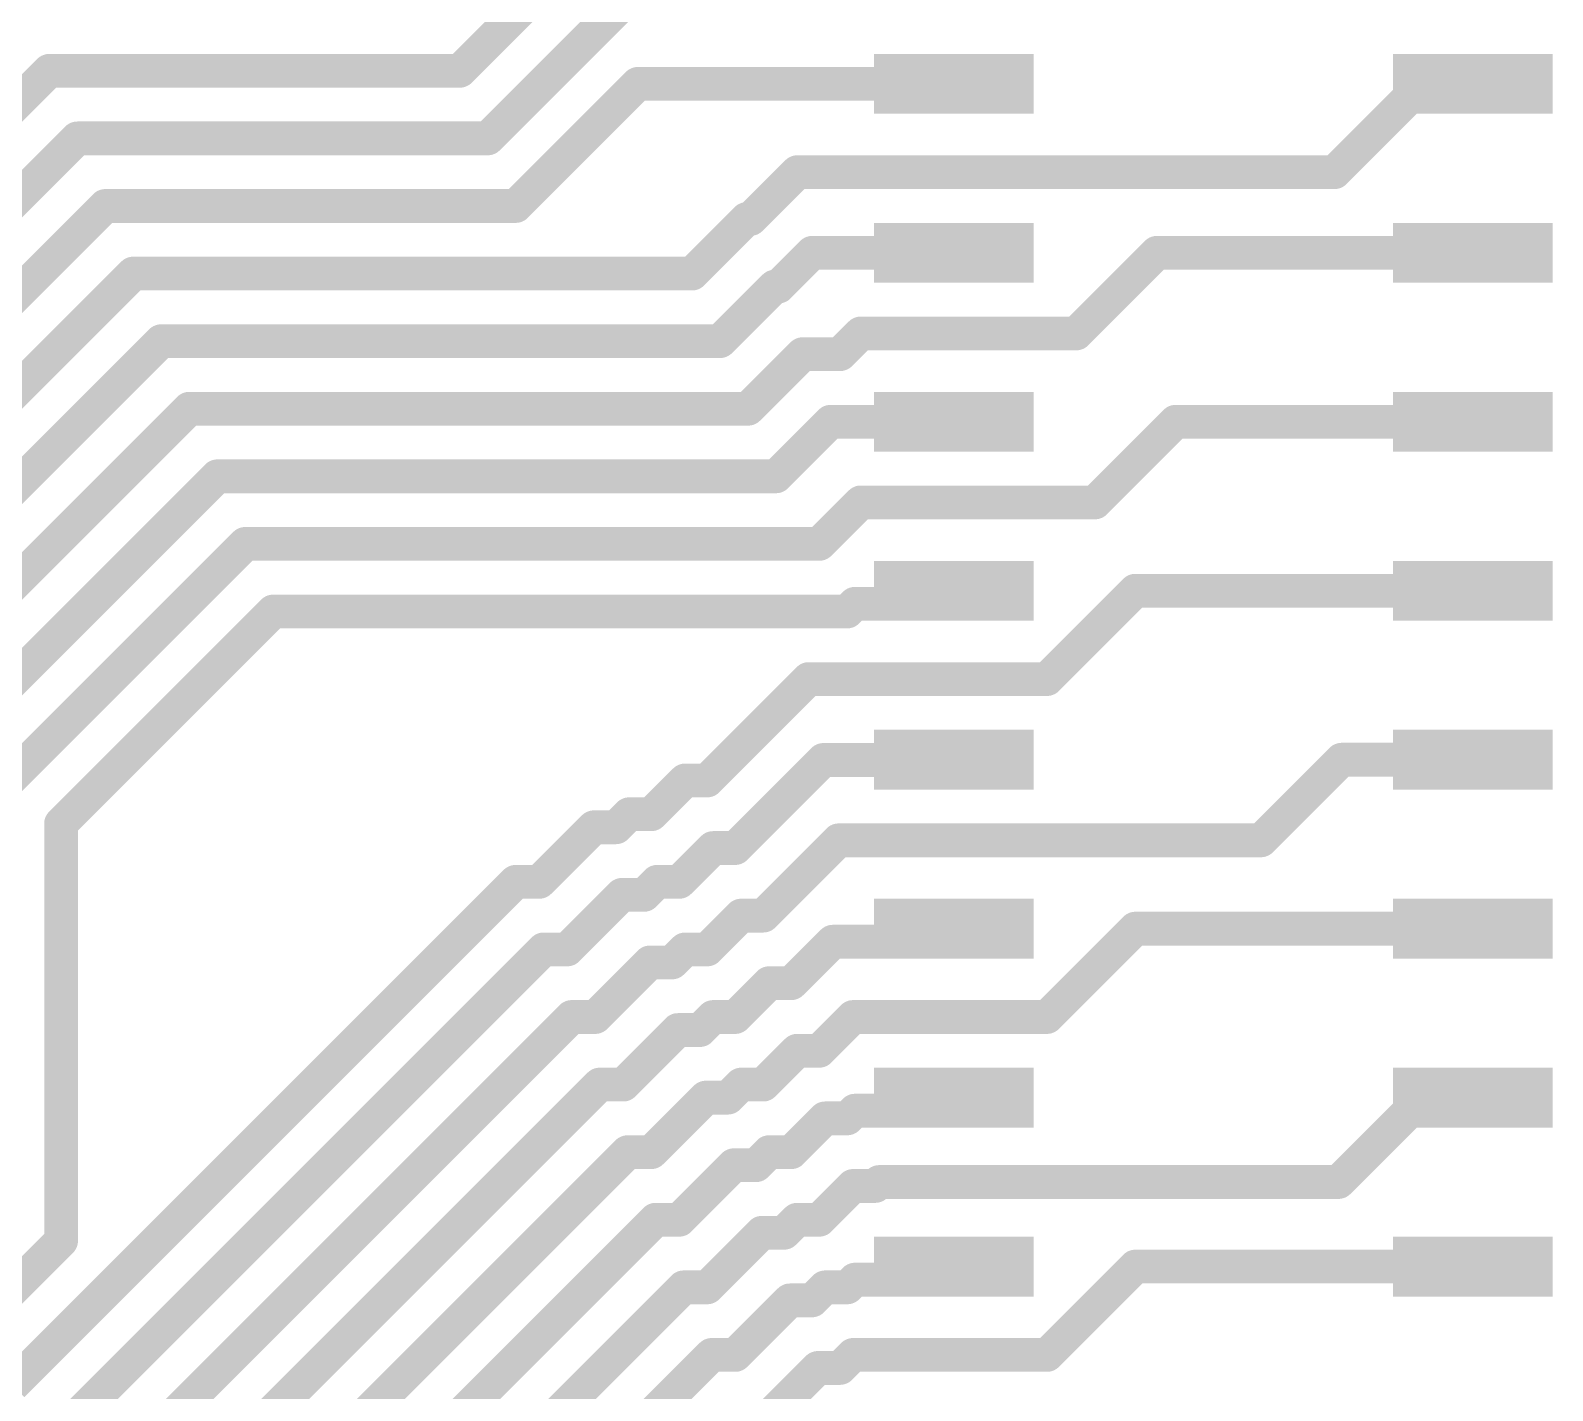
# Model space of a CAD drawing. Header units: inches. Extents: x 2.54 to 5.78, y 1.06 to 9.17.
# Drawn here: x 3.0134 to 3.4639, y 6.2278 to 6.6303 of the extents above; entities that cross this region are included whole.
import ezdxf

# ---------------------------------------------------------------- set-up
doc = ezdxf.new("R2010")
doc.units = ezdxf.units.IN
doc.header["$MEASUREMENT"] = 0
doc.layers.add('Top Layer', color=1, linetype='Continuous')

# ---------------------------------------------------------------- blocks, each defined once
blk = doc.blocks.new('H_____2_20________3')
at = {"layer": 'Top Layer'}
for points in [[(-0.09528, -0.02728), (-0.09528, -0.00957), (-0.04803, -0.00957), (-0.04803, -0.02728)], [(0.05827, -0.02728), (0.05827, -0.00957), (0.10551, -0.00957), (0.10551, -0.02728)], [(-0.09528, -0.07728), (-0.09528, -0.05957), (-0.04803, -0.05957), (-0.04803, -0.07728)], [(0.05827, -0.07728), (0.05827, -0.05957), (0.10551, -0.05957), (0.10551, -0.07728)], [(-0.09528, -0.12728), (-0.09528, -0.10957), (-0.04803, -0.10957), (-0.04803, -0.12728)], [(0.05827, -0.12728), (0.05827, -0.10957), (0.10551, -0.10957), (0.10551, -0.12728)], [(-0.09528, -0.17728), (-0.09528, -0.15957), (-0.04803, -0.15957), (-0.04803, -0.17728)], [(0.05827, -0.17728), (0.05827, -0.15957), (0.10551, -0.15957), (0.10551, -0.17728)], [(-0.09528, -0.22728), (-0.09528, -0.20957), (-0.04803, -0.20957), (-0.04803, -0.22728)], [(0.05827, -0.22728), (0.05827, -0.20957), (0.10551, -0.20957), (0.10551, -0.22728)], [(-0.09528, -0.27728), (-0.09528, -0.25957), (-0.04803, -0.25957), (-0.04803, -0.27728)], [(0.05827, -0.27728), (0.05827, -0.25957), (0.10551, -0.25957), (0.10551, -0.27728)], [(-0.09528, -0.32728), (-0.09528, -0.30957), (-0.04803, -0.30957), (-0.04803, -0.32728)], [(0.05827, -0.32728), (0.05827, -0.30957), (0.10551, -0.30957), (0.10551, -0.32728)], [(-0.09528, -0.37728), (-0.09528, -0.35957), (-0.04803, -0.35957), (-0.04803, -0.37728)], [(0.05827, -0.37728), (0.05827, -0.35957), (0.10551, -0.35957), (0.10551, -0.37728)]]:
    blk.add_hatch(color=1, dxfattribs=at).paths.add_polyline_path(points)

msp = doc.modelspace()

# ---------------------------------------------------------------- linework, layer by layer
at = {"layer": 'Top Layer'}
for points in [[(3.14048, 6.61831, 0.01, 0.01, 0), (3.1859, 6.66373, 0.01, 0.01, 0)], [(3.14876, 6.59831, 0.01, 0.01, 0), (3.19022, 6.63976, 0.01, 0.01, 0)], [(2.86249, 6.46179, 0.01, 0.01, 0), (3.019, 6.61831, 0.01, 0.01, 0)], [(3.019, 6.61831, 0.01, 0.01, 0), (3.14048, 6.61831, 0.01, 0.01, 0)], [(3.15705, 6.57831, 0.01, 0.01, 0), (3.19319, 6.61445, 0.01, 0.01, 0)], [(3.19319, 6.61445, 0.01, 0.01, 0), (3.28669, 6.61445, 0.01, 0.01, 0)], [(3.39933, 6.58831, 0.01, 0.01, 0), (3.42547, 6.61445, 0.01, 0.01, 0)], [(3.42547, 6.61445, 0.01, 0.01, 0), (3.44024, 6.61445, 0.01, 0.01, 0)], [(2.88249, 6.45351, 0.01, 0.01, 0), (3.02729, 6.59831, 0.01, 0.01, 0)], [(3.02729, 6.59831, 0.01, 0.01, 0), (3.14876, 6.59831, 0.01, 0.01, 0)], [(3.2265, 6.57445, 0.01, 0.01, 0), (3.24036, 6.58831, 0.01, 0.01, 0)], [(3.24036, 6.58831, 0.01, 0.01, 0), (3.39933, 6.58831, 0.01, 0.01, 0)], [(2.90249, 6.44523, 0.01, 0.01, 0), (3.03557, 6.57831, 0.01, 0.01, 0)], [(3.03557, 6.57831, 0.01, 0.01, 0), (3.15705, 6.57831, 0.01, 0.01, 0)], [(3.20922, 6.55831, 0.01, 0.01, 0), (3.22536, 6.57445, 0.01, 0.01, 0)], [(3.22536, 6.57445, 0.01, 0.01, 0), (3.2265, 6.57445, 0.01, 0.01, 0)], [(3.23478, 6.55445, 0.01, 0.01, 0), (3.24478, 6.56445, 0.01, 0.01, 0)], [(3.24478, 6.56445, 0.01, 0.01, 0), (3.28669, 6.56445, 0.01, 0.01, 0)], [(3.32291, 6.54059, 0.01, 0.01, 0), (3.34677, 6.56445, 0.01, 0.01, 0)], [(3.34677, 6.56445, 0.01, 0.01, 0), (3.44024, 6.56445, 0.01, 0.01, 0)], [(2.92249, 6.43694, 0.01, 0.01, 0), (3.04385, 6.55831, 0.01, 0.01, 0)], [(3.04385, 6.55831, 0.01, 0.01, 0), (3.20922, 6.55831, 0.01, 0.01, 0)], [(3.2175, 6.53831, 0.01, 0.01, 0), (3.23364, 6.55445, 0.01, 0.01, 0)], [(3.23364, 6.55445, 0.01, 0.01, 0), (3.23478, 6.55445, 0.01, 0.01, 0)], [(3.253, 6.53445, 0.01, 0.01, 0), (3.25914, 6.54059, 0.01, 0.01, 0)], [(3.25914, 6.54059, 0.01, 0.01, 0), (3.32291, 6.54059, 0.01, 0.01, 0)], [(2.94249, 6.42866, 0.01, 0.01, 0), (3.05214, 6.53831, 0.01, 0.01, 0)], [(3.05214, 6.53831, 0.01, 0.01, 0), (3.2175, 6.53831, 0.01, 0.01, 0)], [(3.22579, 6.51831, 0.01, 0.01, 0), (3.24193, 6.53445, 0.01, 0.01, 0)], [(3.24193, 6.53445, 0.01, 0.01, 0), (3.253, 6.53445, 0.01, 0.01, 0)], [(2.96249, 6.42037, 0.01, 0.01, 0), (3.06042, 6.51831, 0.01, 0.01, 0)], [(3.06042, 6.51831, 0.01, 0.01, 0), (3.22579, 6.51831, 0.01, 0.01, 0)], [(3.23407, 6.49831, 0.01, 0.01, 0), (3.25021, 6.51445, 0.01, 0.01, 0)], [(3.25021, 6.51445, 0.01, 0.01, 0), (3.28669, 6.51445, 0.01, 0.01, 0)], [(3.32845, 6.49059, 0.01, 0.01, 0), (3.35231, 6.51445, 0.01, 0.01, 0)], [(3.35231, 6.51445, 0.01, 0.01, 0), (3.44024, 6.51445, 0.01, 0.01, 0)], [(2.98249, 6.41209, 0.01, 0.01, 0), (3.06871, 6.49831, 0.01, 0.01, 0)], [(3.06871, 6.49831, 0.01, 0.01, 0), (3.21759, 6.49831, 0.01, 0.01, 0)], [(3.21759, 6.49831, 0.01, 0.01, 0), (3.23407, 6.49831, 0.01, 0.01, 0)], [(3.24686, 6.47831, 0.01, 0.01, 0), (3.25914, 6.49059, 0.01, 0.01, 0)], [(3.25914, 6.49059, 0.01, 0.01, 0), (3.32845, 6.49059, 0.01, 0.01, 0)], [(3.00249, 6.4038, 0.01, 0.01, 0), (3.07699, 6.47831, 0.01, 0.01, 0)], [(3.07699, 6.47831, 0.01, 0.01, 0), (3.22587, 6.47831, 0.01, 0.01, 0)], [(3.22587, 6.47831, 0.01, 0.01, 0), (3.24686, 6.47831, 0.01, 0.01, 0)], [(3.28283, 6.46059, 0.01, 0.01, 0), (3.28669, 6.46445, 0.01, 0.01, 0)], [(3.31424, 6.43831, 0.01, 0.01, 0), (3.34039, 6.46445, 0.01, 0.01, 0)], [(3.34039, 6.46445, 0.01, 0.01, 0), (3.44024, 6.46445, 0.01, 0.01, 0)], [(3.25514, 6.45831, 0.01, 0.01, 0), (3.25742, 6.46059, 0.01, 0.01, 0)], [(3.25742, 6.46059, 0.01, 0.01, 0), (3.28283, 6.46059, 0.01, 0.01, 0)], [(3.02249, 6.39552, 0.01, 0.01, 0), (3.08527, 6.45831, 0.01, 0.01, 0)], [(3.08527, 6.45831, 0.01, 0.01, 0), (3.25514, 6.45831, 0.01, 0.01, 0)], [(3.21372, 6.40831, 0.01, 0.01, 0), (3.24372, 6.43831, 0.01, 0.01, 0)], [(3.24372, 6.43831, 0.01, 0.01, 0), (3.31424, 6.43831, 0.01, 0.01, 0)], [(3.222, 6.38831, 0.01, 0.01, 0), (3.24807, 6.41437, 0.01, 0.01, 0)], [(3.24807, 6.41437, 0.01, 0.01, 0), (3.28662, 6.41437, 0.01, 0.01, 0)], [(3.28662, 6.41437, 0.01, 0.01, 0), (3.28669, 6.41445, 0.01, 0.01, 0)], [(3.37757, 6.39059, 0.01, 0.01, 0), (3.40143, 6.41445, 0.01, 0.01, 0)], [(3.40143, 6.41445, 0.01, 0.01, 0), (3.44024, 6.41445, 0.01, 0.01, 0)], [(3.19715, 6.39831, 0.01, 0.01, 0), (3.20715, 6.40831, 0.01, 0.01, 0)], [(3.20715, 6.40831, 0.01, 0.01, 0), (3.21372, 6.40831, 0.01, 0.01, 0)], [(3.18672, 6.39445, 0.01, 0.01, 0), (3.19058, 6.39831, 0.01, 0.01, 0)], [(3.19058, 6.39831, 0.01, 0.01, 0), (3.19715, 6.39831, 0.01, 0.01, 0)], [(3.02249, 6.27207, 0.01, 0.01, 0), (3.02249, 6.39552, 0.01, 0.01, 0)], [(3.16401, 6.37831, 0.01, 0.01, 0), (3.18016, 6.39445, 0.01, 0.01, 0)], [(3.18016, 6.39445, 0.01, 0.01, 0), (3.18672, 6.39445, 0.01, 0.01, 0)], [(3.20544, 6.37831, 0.01, 0.01, 0), (3.21544, 6.38831, 0.01, 0.01, 0)], [(3.21544, 6.38831, 0.01, 0.01, 0), (3.222, 6.38831, 0.01, 0.01, 0)], [(3.23029, 6.36831, 0.01, 0.01, 0), (3.25257, 6.39059, 0.01, 0.01, 0)], [(3.25257, 6.39059, 0.01, 0.01, 0), (3.37757, 6.39059, 0.01, 0.01, 0)], [(3.00807, 6.22937, 0.01, 0.01, 0), (3.15701, 6.37831, 0.01, 0.01, 0)], [(3.15701, 6.37831, 0.01, 0.01, 0), (3.16401, 6.37831, 0.01, 0.01, 0)], [(3.19501, 6.37445, 0.01, 0.01, 0), (3.19887, 6.37831, 0.01, 0.01, 0)], [(3.19887, 6.37831, 0.01, 0.01, 0), (3.20544, 6.37831, 0.01, 0.01, 0)], [(3.1723, 6.35831, 0.01, 0.01, 0), (3.18844, 6.37445, 0.01, 0.01, 0)], [(3.18844, 6.37445, 0.01, 0.01, 0), (3.19501, 6.37445, 0.01, 0.01, 0)], [(3.21372, 6.35831, 0.01, 0.01, 0), (3.22372, 6.36831, 0.01, 0.01, 0)], [(3.22372, 6.36831, 0.01, 0.01, 0), (3.23029, 6.36831, 0.01, 0.01, 0)], [(3.28283, 6.36059, 0.01, 0.01, 0), (3.28669, 6.36445, 0.01, 0.01, 0)], [(3.31424, 6.33831, 0.01, 0.01, 0), (3.34039, 6.36445, 0.01, 0.01, 0)], [(3.34039, 6.36445, 0.01, 0.01, 0), (3.44024, 6.36445, 0.01, 0.01, 0)], [(3.23857, 6.34831, 0.01, 0.01, 0), (3.25086, 6.36059, 0.01, 0.01, 0)], [(3.25086, 6.36059, 0.01, 0.01, 0), (3.28283, 6.36059, 0.01, 0.01, 0)], [(3.02807, 6.22109, 0.01, 0.01, 0), (3.16529, 6.35831, 0.01, 0.01, 0)], [(3.16529, 6.35831, 0.01, 0.01, 0), (3.1723, 6.35831, 0.01, 0.01, 0)], [(3.20329, 6.35445, 0.01, 0.01, 0), (3.20715, 6.35831, 0.01, 0.01, 0)], [(3.20715, 6.35831, 0.01, 0.01, 0), (3.21372, 6.35831, 0.01, 0.01, 0)], [(3.18058, 6.33831, 0.01, 0.01, 0), (3.19672, 6.35445, 0.01, 0.01, 0)], [(3.19672, 6.35445, 0.01, 0.01, 0), (3.20329, 6.35445, 0.01, 0.01, 0)], [(3.222, 6.33831, 0.01, 0.01, 0), (3.232, 6.34831, 0.01, 0.01, 0)], [(3.232, 6.34831, 0.01, 0.01, 0), (3.23857, 6.34831, 0.01, 0.01, 0)], [(3.04807, 6.2128, 0.01, 0.01, 0), (3.17357, 6.33831, 0.01, 0.01, 0)], [(3.17357, 6.33831, 0.01, 0.01, 0), (3.18058, 6.33831, 0.01, 0.01, 0)], [(3.21158, 6.33445, 0.01, 0.01, 0), (3.21544, 6.33831, 0.01, 0.01, 0)], [(3.21544, 6.33831, 0.01, 0.01, 0), (3.222, 6.33831, 0.01, 0.01, 0)], [(3.24686, 6.32831, 0.01, 0.01, 0), (3.25686, 6.33831, 0.01, 0.01, 0)], [(3.25686, 6.33831, 0.01, 0.01, 0), (3.31424, 6.33831, 0.01, 0.01, 0)], [(3.18887, 6.31831, 0.01, 0.01, 0), (3.20501, 6.33445, 0.01, 0.01, 0)], [(3.20501, 6.33445, 0.01, 0.01, 0), (3.21158, 6.33445, 0.01, 0.01, 0)], [(3.23029, 6.31831, 0.01, 0.01, 0), (3.24029, 6.32831, 0.01, 0.01, 0)], [(3.24029, 6.32831, 0.01, 0.01, 0), (3.24686, 6.32831, 0.01, 0.01, 0)], [(3.06807, 6.20452, 0.01, 0.01, 0), (3.18186, 6.31831, 0.01, 0.01, 0)], [(3.18186, 6.31831, 0.01, 0.01, 0), (3.18887, 6.31831, 0.01, 0.01, 0)], [(3.21986, 6.31445, 0.01, 0.01, 0), (3.22372, 6.31831, 0.01, 0.01, 0)], [(3.22372, 6.31831, 0.01, 0.01, 0), (3.23029, 6.31831, 0.01, 0.01, 0)], [(3.19715, 6.29831, 0.01, 0.01, 0), (3.21329, 6.31445, 0.01, 0.01, 0)], [(3.21329, 6.31445, 0.01, 0.01, 0), (3.21986, 6.31445, 0.01, 0.01, 0)], [(3.25514, 6.30831, 0.01, 0.01, 0), (3.25742, 6.31059, 0.01, 0.01, 0)], [(3.25742, 6.31059, 0.01, 0.01, 0), (3.28283, 6.31059, 0.01, 0.01, 0)], [(3.28283, 6.31059, 0.01, 0.01, 0), (3.28669, 6.31445, 0.01, 0.01, 0)], [(3.4005, 6.28948, 0.01, 0.01, 0), (3.42547, 6.31445, 0.01, 0.01, 0)], [(3.42547, 6.31445, 0.01, 0.01, 0), (3.44024, 6.31445, 0.01, 0.01, 0)], [(3.23857, 6.29831, 0.01, 0.01, 0), (3.24857, 6.30831, 0.01, 0.01, 0)], [(3.24857, 6.30831, 0.01, 0.01, 0), (3.25514, 6.30831, 0.01, 0.01, 0)], [(3.08807, 6.19623, 0.01, 0.01, 0), (3.19014, 6.29831, 0.01, 0.01, 0)], [(3.19014, 6.29831, 0.01, 0.01, 0), (3.19715, 6.29831, 0.01, 0.01, 0)], [(3.22815, 6.29445, 0.01, 0.01, 0), (3.232, 6.29831, 0.01, 0.01, 0)], [(3.232, 6.29831, 0.01, 0.01, 0), (3.23857, 6.29831, 0.01, 0.01, 0)], [(3.20544, 6.27831, 0.01, 0.01, 0), (3.22158, 6.29445, 0.01, 0.01, 0)], [(3.22158, 6.29445, 0.01, 0.01, 0), (3.22815, 6.29445, 0.01, 0.01, 0)], [(3.24686, 6.27831, 0.01, 0.01, 0), (3.25686, 6.28831, 0.01, 0.01, 0)], [(3.25686, 6.28831, 0.01, 0.01, 0), (3.26343, 6.28831, 0.01, 0.01, 0)], [(3.26343, 6.28831, 0.01, 0.01, 0), (3.2646, 6.28948, 0.01, 0.01, 0)], [(3.2646, 6.28948, 0.01, 0.01, 0), (3.4005, 6.28948, 0.01, 0.01, 0)], [(3.10807, 6.18795, 0.01, 0.01, 0), (3.19843, 6.27831, 0.01, 0.01, 0)], [(3.19843, 6.27831, 0.01, 0.01, 0), (3.20544, 6.27831, 0.01, 0.01, 0)], [(3.21372, 6.25831, 0.01, 0.01, 0), (3.22986, 6.27445, 0.01, 0.01, 0)], [(3.22986, 6.27445, 0.01, 0.01, 0), (3.23643, 6.27445, 0.01, 0.01, 0)], [(3.23643, 6.27445, 0.01, 0.01, 0), (3.24029, 6.27831, 0.01, 0.01, 0)], [(3.24029, 6.27831, 0.01, 0.01, 0), (3.24686, 6.27831, 0.01, 0.01, 0)], [(2.98807, 6.23765, 0.01, 0.01, 0), (3.02249, 6.27207, 0.01, 0.01, 0)], [(3.25514, 6.25831, 0.01, 0.01, 0), (3.25742, 6.26059, 0.01, 0.01, 0)], [(3.25742, 6.26059, 0.01, 0.01, 0), (3.28283, 6.26059, 0.01, 0.01, 0)], [(3.28283, 6.26059, 0.01, 0.01, 0), (3.28669, 6.26445, 0.01, 0.01, 0)], [(3.31424, 6.23831, 0.01, 0.01, 0), (3.34039, 6.26445, 0.01, 0.01, 0)], [(3.34039, 6.26445, 0.01, 0.01, 0), (3.44024, 6.26445, 0.01, 0.01, 0)], [(3.12807, 6.17966, 0.01, 0.01, 0), (3.20671, 6.25831, 0.01, 0.01, 0)], [(3.20671, 6.25831, 0.01, 0.01, 0), (3.21372, 6.25831, 0.01, 0.01, 0)], [(3.24471, 6.25445, 0.01, 0.01, 0), (3.24857, 6.25831, 0.01, 0.01, 0)], [(3.24857, 6.25831, 0.01, 0.01, 0), (3.25514, 6.25831, 0.01, 0.01, 0)], [(3.222, 6.23831, 0.01, 0.01, 0), (3.23815, 6.25445, 0.01, 0.01, 0)], [(3.23815, 6.25445, 0.01, 0.01, 0), (3.24471, 6.25445, 0.01, 0.01, 0)], [(3.14807, 6.17138, 0.01, 0.01, 0), (3.215, 6.23831, 0.01, 0.01, 0)], [(3.215, 6.23831, 0.01, 0.01, 0), (3.222, 6.23831, 0.01, 0.01, 0)], [(3.253, 6.23445, 0.01, 0.01, 0), (3.25686, 6.23831, 0.01, 0.01, 0)], [(3.25686, 6.23831, 0.01, 0.01, 0), (3.31424, 6.23831, 0.01, 0.01, 0)], [(3.23029, 6.21831, 0.01, 0.01, 0), (3.24643, 6.23445, 0.01, 0.01, 0)], [(3.24643, 6.23445, 0.01, 0.01, 0), (3.253, 6.23445, 0.01, 0.01, 0)]]:
    msp.add_lwpolyline(points, format="xyseb", dxfattribs=at)
for points in [[(3.0165, 6.61831, 0.005, 0.005, 1), (3.0215, 6.61831, 0.005, 0.005, 1)], [(3.0165, 6.61831, 0.005, 0.005, 1), (3.0215, 6.61831, 0.005, 0.005, 1)], [(3.13798, 6.61831, 0.005, 0.005, 1), (3.14298, 6.61831, 0.005, 0.005, 1)], [(3.13798, 6.61831, 0.005, 0.005, 1), (3.14298, 6.61831, 0.005, 0.005, 1)], [(3.19069, 6.61445, 0.005, 0.005, 1), (3.19569, 6.61445, 0.005, 0.005, 1)], [(3.19069, 6.61445, 0.005, 0.005, 1), (3.19569, 6.61445, 0.005, 0.005, 1)], [(3.28419, 6.61445, 0.005, 0.005, 1), (3.28919, 6.61445, 0.005, 0.005, 1)], [(3.42297, 6.61445, 0.005, 0.005, 1), (3.42797, 6.61445, 0.005, 0.005, 1)], [(3.42297, 6.61445, 0.005, 0.005, 1), (3.42797, 6.61445, 0.005, 0.005, 1)], [(3.43774, 6.61445, 0.005, 0.005, 1), (3.44274, 6.61445, 0.005, 0.005, 1)], [(3.02479, 6.59831, 0.005, 0.005, 1), (3.02979, 6.59831, 0.005, 0.005, 1)], [(3.02479, 6.59831, 0.005, 0.005, 1), (3.02979, 6.59831, 0.005, 0.005, 1)], [(3.14626, 6.59831, 0.005, 0.005, 1), (3.15126, 6.59831, 0.005, 0.005, 1)], [(3.14626, 6.59831, 0.005, 0.005, 1), (3.15126, 6.59831, 0.005, 0.005, 1)], [(3.23786, 6.58831, 0.005, 0.005, 1), (3.24286, 6.58831, 0.005, 0.005, 1)], [(3.23786, 6.58831, 0.005, 0.005, 1), (3.24286, 6.58831, 0.005, 0.005, 1)], [(3.39683, 6.58831, 0.005, 0.005, 1), (3.40183, 6.58831, 0.005, 0.005, 1)], [(3.39683, 6.58831, 0.005, 0.005, 1), (3.40183, 6.58831, 0.005, 0.005, 1)], [(3.03307, 6.57831, 0.005, 0.005, 1), (3.03807, 6.57831, 0.005, 0.005, 1)], [(3.03307, 6.57831, 0.005, 0.005, 1), (3.03807, 6.57831, 0.005, 0.005, 1)], [(3.15455, 6.57831, 0.005, 0.005, 1), (3.15955, 6.57831, 0.005, 0.005, 1)], [(3.15455, 6.57831, 0.005, 0.005, 1), (3.15955, 6.57831, 0.005, 0.005, 1)], [(3.22286, 6.57445, 0.005, 0.005, 1), (3.22786, 6.57445, 0.005, 0.005, 1)], [(3.22286, 6.57445, 0.005, 0.005, 1), (3.22786, 6.57445, 0.005, 0.005, 1)], [(3.224, 6.57445, 0.005, 0.005, 1), (3.229, 6.57445, 0.005, 0.005, 1)], [(3.224, 6.57445, 0.005, 0.005, 1), (3.229, 6.57445, 0.005, 0.005, 1)], [(3.24228, 6.56445, 0.005, 0.005, 1), (3.24728, 6.56445, 0.005, 0.005, 1)], [(3.24228, 6.56445, 0.005, 0.005, 1), (3.24728, 6.56445, 0.005, 0.005, 1)], [(3.28419, 6.56445, 0.005, 0.005, 1), (3.28919, 6.56445, 0.005, 0.005, 1)], [(3.34427, 6.56445, 0.005, 0.005, 1), (3.34927, 6.56445, 0.005, 0.005, 1)], [(3.34427, 6.56445, 0.005, 0.005, 1), (3.34927, 6.56445, 0.005, 0.005, 1)], [(3.43774, 6.56445, 0.005, 0.005, 1), (3.44274, 6.56445, 0.005, 0.005, 1)], [(3.04135, 6.55831, 0.005, 0.005, 1), (3.04635, 6.55831, 0.005, 0.005, 1)], [(3.04135, 6.55831, 0.005, 0.005, 1), (3.04635, 6.55831, 0.005, 0.005, 1)], [(3.20672, 6.55831, 0.005, 0.005, 1), (3.21172, 6.55831, 0.005, 0.005, 1)], [(3.20672, 6.55831, 0.005, 0.005, 1), (3.21172, 6.55831, 0.005, 0.005, 1)], [(3.23114, 6.55445, 0.005, 0.005, 1), (3.23614, 6.55445, 0.005, 0.005, 1)], [(3.23114, 6.55445, 0.005, 0.005, 1), (3.23614, 6.55445, 0.005, 0.005, 1)], [(3.23228, 6.55445, 0.005, 0.005, 1), (3.23728, 6.55445, 0.005, 0.005, 1)], [(3.23228, 6.55445, 0.005, 0.005, 1), (3.23728, 6.55445, 0.005, 0.005, 1)], [(3.25664, 6.54059, 0.005, 0.005, 1), (3.26164, 6.54059, 0.005, 0.005, 1)], [(3.25664, 6.54059, 0.005, 0.005, 1), (3.26164, 6.54059, 0.005, 0.005, 1)], [(3.32041, 6.54059, 0.005, 0.005, 1), (3.32541, 6.54059, 0.005, 0.005, 1)], [(3.32041, 6.54059, 0.005, 0.005, 1), (3.32541, 6.54059, 0.005, 0.005, 1)], [(3.04964, 6.53831, 0.005, 0.005, 1), (3.05464, 6.53831, 0.005, 0.005, 1)], [(3.04964, 6.53831, 0.005, 0.005, 1), (3.05464, 6.53831, 0.005, 0.005, 1)], [(3.215, 6.53831, 0.005, 0.005, 1), (3.22, 6.53831, 0.005, 0.005, 1)], [(3.215, 6.53831, 0.005, 0.005, 1), (3.22, 6.53831, 0.005, 0.005, 1)], [(3.23943, 6.53445, 0.005, 0.005, 1), (3.24443, 6.53445, 0.005, 0.005, 1)], [(3.23943, 6.53445, 0.005, 0.005, 1), (3.24443, 6.53445, 0.005, 0.005, 1)], [(3.2505, 6.53445, 0.005, 0.005, 1), (3.2555, 6.53445, 0.005, 0.005, 1)], [(3.2505, 6.53445, 0.005, 0.005, 1), (3.2555, 6.53445, 0.005, 0.005, 1)], [(3.05792, 6.51831, 0.005, 0.005, 1), (3.06292, 6.51831, 0.005, 0.005, 1)], [(3.05792, 6.51831, 0.005, 0.005, 1), (3.06292, 6.51831, 0.005, 0.005, 1)], [(3.22329, 6.51831, 0.005, 0.005, 1), (3.22829, 6.51831, 0.005, 0.005, 1)], [(3.22329, 6.51831, 0.005, 0.005, 1), (3.22829, 6.51831, 0.005, 0.005, 1)], [(3.24771, 6.51445, 0.005, 0.005, 1), (3.25271, 6.51445, 0.005, 0.005, 1)], [(3.24771, 6.51445, 0.005, 0.005, 1), (3.25271, 6.51445, 0.005, 0.005, 1)], [(3.28419, 6.51445, 0.005, 0.005, 1), (3.28919, 6.51445, 0.005, 0.005, 1)], [(3.34981, 6.51445, 0.005, 0.005, 1), (3.35481, 6.51445, 0.005, 0.005, 1)], [(3.34981, 6.51445, 0.005, 0.005, 1), (3.35481, 6.51445, 0.005, 0.005, 1)], [(3.43774, 6.51445, 0.005, 0.005, 1), (3.44274, 6.51445, 0.005, 0.005, 1)], [(3.06621, 6.49831, 0.005, 0.005, 1), (3.07121, 6.49831, 0.005, 0.005, 1)], [(3.06621, 6.49831, 0.005, 0.005, 1), (3.07121, 6.49831, 0.005, 0.005, 1)], [(3.21509, 6.49831, 0.005, 0.005, 1), (3.22009, 6.49831, 0.005, 0.005, 1)], [(3.21509, 6.49831, 0.005, 0.005, 1), (3.22009, 6.49831, 0.005, 0.005, 1)], [(3.23157, 6.49831, 0.005, 0.005, 1), (3.23657, 6.49831, 0.005, 0.005, 1)], [(3.23157, 6.49831, 0.005, 0.005, 1), (3.23657, 6.49831, 0.005, 0.005, 1)], [(3.25664, 6.49059, 0.005, 0.005, 1), (3.26164, 6.49059, 0.005, 0.005, 1)], [(3.25664, 6.49059, 0.005, 0.005, 1), (3.26164, 6.49059, 0.005, 0.005, 1)], [(3.32595, 6.49059, 0.005, 0.005, 1), (3.33095, 6.49059, 0.005, 0.005, 1)], [(3.32595, 6.49059, 0.005, 0.005, 1), (3.33095, 6.49059, 0.005, 0.005, 1)], [(3.07449, 6.47831, 0.005, 0.005, 1), (3.07949, 6.47831, 0.005, 0.005, 1)], [(3.07449, 6.47831, 0.005, 0.005, 1), (3.07949, 6.47831, 0.005, 0.005, 1)], [(3.22337, 6.47831, 0.005, 0.005, 1), (3.22837, 6.47831, 0.005, 0.005, 1)], [(3.22337, 6.47831, 0.005, 0.005, 1), (3.22837, 6.47831, 0.005, 0.005, 1)], [(3.24436, 6.47831, 0.005, 0.005, 1), (3.24936, 6.47831, 0.005, 0.005, 1)], [(3.24436, 6.47831, 0.005, 0.005, 1), (3.24936, 6.47831, 0.005, 0.005, 1)], [(3.28419, 6.46445, 0.005, 0.005, 1), (3.28919, 6.46445, 0.005, 0.005, 1)], [(3.33789, 6.46445, 0.005, 0.005, 1), (3.34289, 6.46445, 0.005, 0.005, 1)], [(3.33789, 6.46445, 0.005, 0.005, 1), (3.34289, 6.46445, 0.005, 0.005, 1)], [(3.43774, 6.46445, 0.005, 0.005, 1), (3.44274, 6.46445, 0.005, 0.005, 1)], [(3.25492, 6.46059, 0.005, 0.005, 1), (3.25992, 6.46059, 0.005, 0.005, 1)], [(3.25492, 6.46059, 0.005, 0.005, 1), (3.25992, 6.46059, 0.005, 0.005, 1)], [(3.28033, 6.46059, 0.005, 0.005, 1), (3.28533, 6.46059, 0.005, 0.005, 1)], [(3.28033, 6.46059, 0.005, 0.005, 1), (3.28533, 6.46059, 0.005, 0.005, 1)], [(3.08277, 6.45831, 0.005, 0.005, 1), (3.08777, 6.45831, 0.005, 0.005, 1)], [(3.08277, 6.45831, 0.005, 0.005, 1), (3.08777, 6.45831, 0.005, 0.005, 1)], [(3.25264, 6.45831, 0.005, 0.005, 1), (3.25764, 6.45831, 0.005, 0.005, 1)], [(3.25264, 6.45831, 0.005, 0.005, 1), (3.25764, 6.45831, 0.005, 0.005, 1)], [(3.24122, 6.43831, 0.005, 0.005, 1), (3.24622, 6.43831, 0.005, 0.005, 1)], [(3.24122, 6.43831, 0.005, 0.005, 1), (3.24622, 6.43831, 0.005, 0.005, 1)], [(3.31174, 6.43831, 0.005, 0.005, 1), (3.31674, 6.43831, 0.005, 0.005, 1)], [(3.31174, 6.43831, 0.005, 0.005, 1), (3.31674, 6.43831, 0.005, 0.005, 1)], [(3.24557, 6.41437, 0.005, 0.005, 1), (3.25057, 6.41437, 0.005, 0.005, 1)], [(3.24557, 6.41437, 0.005, 0.005, 1), (3.25057, 6.41437, 0.005, 0.005, 1)], [(3.28412, 6.41437, 0.005, 0.005, 1), (3.28912, 6.41437, 0.005, 0.005, 1)], [(3.28412, 6.41437, 0.005, 0.005, 1), (3.28912, 6.41437, 0.005, 0.005, 1)], [(3.28419, 6.41445, 0.005, 0.005, 1), (3.28919, 6.41445, 0.005, 0.005, 1)], [(3.39893, 6.41445, 0.005, 0.005, 1), (3.40393, 6.41445, 0.005, 0.005, 1)], [(3.39893, 6.41445, 0.005, 0.005, 1), (3.40393, 6.41445, 0.005, 0.005, 1)], [(3.43774, 6.41445, 0.005, 0.005, 1), (3.44274, 6.41445, 0.005, 0.005, 1)], [(3.20465, 6.40831, 0.005, 0.005, 1), (3.20965, 6.40831, 0.005, 0.005, 1)], [(3.20465, 6.40831, 0.005, 0.005, 1), (3.20965, 6.40831, 0.005, 0.005, 1)], [(3.21122, 6.40831, 0.005, 0.005, 1), (3.21622, 6.40831, 0.005, 0.005, 1)], [(3.21122, 6.40831, 0.005, 0.005, 1), (3.21622, 6.40831, 0.005, 0.005, 1)], [(3.18808, 6.39831, 0.005, 0.005, 1), (3.19308, 6.39831, 0.005, 0.005, 1)], [(3.18808, 6.39831, 0.005, 0.005, 1), (3.19308, 6.39831, 0.005, 0.005, 1)], [(3.19465, 6.39831, 0.005, 0.005, 1), (3.19965, 6.39831, 0.005, 0.005, 1)], [(3.19465, 6.39831, 0.005, 0.005, 1), (3.19965, 6.39831, 0.005, 0.005, 1)], [(3.01999, 6.39552, 0.005, 0.005, 1), (3.02499, 6.39552, 0.005, 0.005, 1)], [(3.01999, 6.39552, 0.005, 0.005, 1), (3.02499, 6.39552, 0.005, 0.005, 1)], [(3.17766, 6.39445, 0.005, 0.005, 1), (3.18266, 6.39445, 0.005, 0.005, 1)], [(3.17766, 6.39445, 0.005, 0.005, 1), (3.18266, 6.39445, 0.005, 0.005, 1)], [(3.18422, 6.39445, 0.005, 0.005, 1), (3.18922, 6.39445, 0.005, 0.005, 1)], [(3.18422, 6.39445, 0.005, 0.005, 1), (3.18922, 6.39445, 0.005, 0.005, 1)], [(3.21294, 6.38831, 0.005, 0.005, 1), (3.21794, 6.38831, 0.005, 0.005, 1)], [(3.21294, 6.38831, 0.005, 0.005, 1), (3.21794, 6.38831, 0.005, 0.005, 1)], [(3.2195, 6.38831, 0.005, 0.005, 1), (3.2245, 6.38831, 0.005, 0.005, 1)], [(3.2195, 6.38831, 0.005, 0.005, 1), (3.2245, 6.38831, 0.005, 0.005, 1)], [(3.25007, 6.39059, 0.005, 0.005, 1), (3.25507, 6.39059, 0.005, 0.005, 1)], [(3.25007, 6.39059, 0.005, 0.005, 1), (3.25507, 6.39059, 0.005, 0.005, 1)], [(3.37507, 6.39059, 0.005, 0.005, 1), (3.38007, 6.39059, 0.005, 0.005, 1)], [(3.37507, 6.39059, 0.005, 0.005, 1), (3.38007, 6.39059, 0.005, 0.005, 1)], [(3.15451, 6.37831, 0.005, 0.005, 1), (3.15951, 6.37831, 0.005, 0.005, 1)], [(3.15451, 6.37831, 0.005, 0.005, 1), (3.15951, 6.37831, 0.005, 0.005, 1)], [(3.16151, 6.37831, 0.005, 0.005, 1), (3.16651, 6.37831, 0.005, 0.005, 1)], [(3.16151, 6.37831, 0.005, 0.005, 1), (3.16651, 6.37831, 0.005, 0.005, 1)], [(3.19637, 6.37831, 0.005, 0.005, 1), (3.20137, 6.37831, 0.005, 0.005, 1)], [(3.19637, 6.37831, 0.005, 0.005, 1), (3.20137, 6.37831, 0.005, 0.005, 1)], [(3.20294, 6.37831, 0.005, 0.005, 1), (3.20794, 6.37831, 0.005, 0.005, 1)], [(3.20294, 6.37831, 0.005, 0.005, 1), (3.20794, 6.37831, 0.005, 0.005, 1)], [(3.18594, 6.37445, 0.005, 0.005, 1), (3.19094, 6.37445, 0.005, 0.005, 1)], [(3.18594, 6.37445, 0.005, 0.005, 1), (3.19094, 6.37445, 0.005, 0.005, 1)], [(3.19251, 6.37445, 0.005, 0.005, 1), (3.19751, 6.37445, 0.005, 0.005, 1)], [(3.19251, 6.37445, 0.005, 0.005, 1), (3.19751, 6.37445, 0.005, 0.005, 1)], [(3.22122, 6.36831, 0.005, 0.005, 1), (3.22622, 6.36831, 0.005, 0.005, 1)], [(3.22122, 6.36831, 0.005, 0.005, 1), (3.22622, 6.36831, 0.005, 0.005, 1)], [(3.22779, 6.36831, 0.005, 0.005, 1), (3.23279, 6.36831, 0.005, 0.005, 1)], [(3.22779, 6.36831, 0.005, 0.005, 1), (3.23279, 6.36831, 0.005, 0.005, 1)], [(3.28419, 6.36445, 0.005, 0.005, 1), (3.28919, 6.36445, 0.005, 0.005, 1)], [(3.33789, 6.36445, 0.005, 0.005, 1), (3.34289, 6.36445, 0.005, 0.005, 1)], [(3.33789, 6.36445, 0.005, 0.005, 1), (3.34289, 6.36445, 0.005, 0.005, 1)], [(3.43774, 6.36445, 0.005, 0.005, 1), (3.44274, 6.36445, 0.005, 0.005, 1)], [(3.24836, 6.36059, 0.005, 0.005, 1), (3.25336, 6.36059, 0.005, 0.005, 1)], [(3.24836, 6.36059, 0.005, 0.005, 1), (3.25336, 6.36059, 0.005, 0.005, 1)], [(3.28033, 6.36059, 0.005, 0.005, 1), (3.28533, 6.36059, 0.005, 0.005, 1)], [(3.28033, 6.36059, 0.005, 0.005, 1), (3.28533, 6.36059, 0.005, 0.005, 1)], [(3.16279, 6.35831, 0.005, 0.005, 1), (3.16779, 6.35831, 0.005, 0.005, 1)], [(3.16279, 6.35831, 0.005, 0.005, 1), (3.16779, 6.35831, 0.005, 0.005, 1)], [(3.1698, 6.35831, 0.005, 0.005, 1), (3.1748, 6.35831, 0.005, 0.005, 1)], [(3.1698, 6.35831, 0.005, 0.005, 1), (3.1748, 6.35831, 0.005, 0.005, 1)], [(3.20465, 6.35831, 0.005, 0.005, 1), (3.20965, 6.35831, 0.005, 0.005, 1)], [(3.20465, 6.35831, 0.005, 0.005, 1), (3.20965, 6.35831, 0.005, 0.005, 1)], [(3.21122, 6.35831, 0.005, 0.005, 1), (3.21622, 6.35831, 0.005, 0.005, 1)], [(3.21122, 6.35831, 0.005, 0.005, 1), (3.21622, 6.35831, 0.005, 0.005, 1)], [(3.19422, 6.35445, 0.005, 0.005, 1), (3.19922, 6.35445, 0.005, 0.005, 1)], [(3.19422, 6.35445, 0.005, 0.005, 1), (3.19922, 6.35445, 0.005, 0.005, 1)], [(3.20079, 6.35445, 0.005, 0.005, 1), (3.20579, 6.35445, 0.005, 0.005, 1)], [(3.20079, 6.35445, 0.005, 0.005, 1), (3.20579, 6.35445, 0.005, 0.005, 1)], [(3.2295, 6.34831, 0.005, 0.005, 1), (3.2345, 6.34831, 0.005, 0.005, 1)], [(3.2295, 6.34831, 0.005, 0.005, 1), (3.2345, 6.34831, 0.005, 0.005, 1)], [(3.23607, 6.34831, 0.005, 0.005, 1), (3.24107, 6.34831, 0.005, 0.005, 1)], [(3.23607, 6.34831, 0.005, 0.005, 1), (3.24107, 6.34831, 0.005, 0.005, 1)], [(3.17107, 6.33831, 0.005, 0.005, 1), (3.17607, 6.33831, 0.005, 0.005, 1)], [(3.17107, 6.33831, 0.005, 0.005, 1), (3.17607, 6.33831, 0.005, 0.005, 1)], [(3.17808, 6.33831, 0.005, 0.005, 1), (3.18308, 6.33831, 0.005, 0.005, 1)], [(3.17808, 6.33831, 0.005, 0.005, 1), (3.18308, 6.33831, 0.005, 0.005, 1)], [(3.21294, 6.33831, 0.005, 0.005, 1), (3.21794, 6.33831, 0.005, 0.005, 1)], [(3.21294, 6.33831, 0.005, 0.005, 1), (3.21794, 6.33831, 0.005, 0.005, 1)], [(3.2195, 6.33831, 0.005, 0.005, 1), (3.2245, 6.33831, 0.005, 0.005, 1)], [(3.2195, 6.33831, 0.005, 0.005, 1), (3.2245, 6.33831, 0.005, 0.005, 1)], [(3.25436, 6.33831, 0.005, 0.005, 1), (3.25936, 6.33831, 0.005, 0.005, 1)], [(3.25436, 6.33831, 0.005, 0.005, 1), (3.25936, 6.33831, 0.005, 0.005, 1)], [(3.31174, 6.33831, 0.005, 0.005, 1), (3.31674, 6.33831, 0.005, 0.005, 1)], [(3.31174, 6.33831, 0.005, 0.005, 1), (3.31674, 6.33831, 0.005, 0.005, 1)], [(3.20251, 6.33445, 0.005, 0.005, 1), (3.20751, 6.33445, 0.005, 0.005, 1)], [(3.20251, 6.33445, 0.005, 0.005, 1), (3.20751, 6.33445, 0.005, 0.005, 1)], [(3.20908, 6.33445, 0.005, 0.005, 1), (3.21408, 6.33445, 0.005, 0.005, 1)], [(3.20908, 6.33445, 0.005, 0.005, 1), (3.21408, 6.33445, 0.005, 0.005, 1)], [(3.23779, 6.32831, 0.005, 0.005, 1), (3.24279, 6.32831, 0.005, 0.005, 1)], [(3.23779, 6.32831, 0.005, 0.005, 1), (3.24279, 6.32831, 0.005, 0.005, 1)], [(3.24436, 6.32831, 0.005, 0.005, 1), (3.24936, 6.32831, 0.005, 0.005, 1)], [(3.24436, 6.32831, 0.005, 0.005, 1), (3.24936, 6.32831, 0.005, 0.005, 1)], [(3.17936, 6.31831, 0.005, 0.005, 1), (3.18436, 6.31831, 0.005, 0.005, 1)], [(3.17936, 6.31831, 0.005, 0.005, 1), (3.18436, 6.31831, 0.005, 0.005, 1)], [(3.18637, 6.31831, 0.005, 0.005, 1), (3.19137, 6.31831, 0.005, 0.005, 1)], [(3.18637, 6.31831, 0.005, 0.005, 1), (3.19137, 6.31831, 0.005, 0.005, 1)], [(3.22122, 6.31831, 0.005, 0.005, 1), (3.22622, 6.31831, 0.005, 0.005, 1)], [(3.22122, 6.31831, 0.005, 0.005, 1), (3.22622, 6.31831, 0.005, 0.005, 1)], [(3.22779, 6.31831, 0.005, 0.005, 1), (3.23279, 6.31831, 0.005, 0.005, 1)], [(3.22779, 6.31831, 0.005, 0.005, 1), (3.23279, 6.31831, 0.005, 0.005, 1)], [(3.21079, 6.31445, 0.005, 0.005, 1), (3.21579, 6.31445, 0.005, 0.005, 1)], [(3.21079, 6.31445, 0.005, 0.005, 1), (3.21579, 6.31445, 0.005, 0.005, 1)], [(3.21736, 6.31445, 0.005, 0.005, 1), (3.22236, 6.31445, 0.005, 0.005, 1)], [(3.21736, 6.31445, 0.005, 0.005, 1), (3.22236, 6.31445, 0.005, 0.005, 1)], [(3.25492, 6.31059, 0.005, 0.005, 1), (3.25992, 6.31059, 0.005, 0.005, 1)], [(3.25492, 6.31059, 0.005, 0.005, 1), (3.25992, 6.31059, 0.005, 0.005, 1)], [(3.28033, 6.31059, 0.005, 0.005, 1), (3.28533, 6.31059, 0.005, 0.005, 1)], [(3.28033, 6.31059, 0.005, 0.005, 1), (3.28533, 6.31059, 0.005, 0.005, 1)], [(3.28419, 6.31445, 0.005, 0.005, 1), (3.28919, 6.31445, 0.005, 0.005, 1)], [(3.42297, 6.31445, 0.005, 0.005, 1), (3.42797, 6.31445, 0.005, 0.005, 1)], [(3.42297, 6.31445, 0.005, 0.005, 1), (3.42797, 6.31445, 0.005, 0.005, 1)], [(3.43774, 6.31445, 0.005, 0.005, 1), (3.44274, 6.31445, 0.005, 0.005, 1)], [(3.24607, 6.30831, 0.005, 0.005, 1), (3.25107, 6.30831, 0.005, 0.005, 1)], [(3.24607, 6.30831, 0.005, 0.005, 1), (3.25107, 6.30831, 0.005, 0.005, 1)], [(3.25264, 6.30831, 0.005, 0.005, 1), (3.25764, 6.30831, 0.005, 0.005, 1)], [(3.25264, 6.30831, 0.005, 0.005, 1), (3.25764, 6.30831, 0.005, 0.005, 1)], [(3.18764, 6.29831, 0.005, 0.005, 1), (3.19264, 6.29831, 0.005, 0.005, 1)], [(3.18764, 6.29831, 0.005, 0.005, 1), (3.19264, 6.29831, 0.005, 0.005, 1)], [(3.19465, 6.29831, 0.005, 0.005, 1), (3.19965, 6.29831, 0.005, 0.005, 1)], [(3.19465, 6.29831, 0.005, 0.005, 1), (3.19965, 6.29831, 0.005, 0.005, 1)], [(3.2295, 6.29831, 0.005, 0.005, 1), (3.2345, 6.29831, 0.005, 0.005, 1)], [(3.2295, 6.29831, 0.005, 0.005, 1), (3.2345, 6.29831, 0.005, 0.005, 1)], [(3.23607, 6.29831, 0.005, 0.005, 1), (3.24107, 6.29831, 0.005, 0.005, 1)], [(3.23607, 6.29831, 0.005, 0.005, 1), (3.24107, 6.29831, 0.005, 0.005, 1)], [(3.21908, 6.29445, 0.005, 0.005, 1), (3.22408, 6.29445, 0.005, 0.005, 1)], [(3.21908, 6.29445, 0.005, 0.005, 1), (3.22408, 6.29445, 0.005, 0.005, 1)], [(3.22565, 6.29445, 0.005, 0.005, 1), (3.23065, 6.29445, 0.005, 0.005, 1)], [(3.22565, 6.29445, 0.005, 0.005, 1), (3.23065, 6.29445, 0.005, 0.005, 1)], [(3.25436, 6.28831, 0.005, 0.005, 1), (3.25936, 6.28831, 0.005, 0.005, 1)], [(3.25436, 6.28831, 0.005, 0.005, 1), (3.25936, 6.28831, 0.005, 0.005, 1)], [(3.26093, 6.28831, 0.005, 0.005, 1), (3.26593, 6.28831, 0.005, 0.005, 1)], [(3.26093, 6.28831, 0.005, 0.005, 1), (3.26593, 6.28831, 0.005, 0.005, 1)], [(3.2621, 6.28948, 0.005, 0.005, 1), (3.2671, 6.28948, 0.005, 0.005, 1)], [(3.2621, 6.28948, 0.005, 0.005, 1), (3.2671, 6.28948, 0.005, 0.005, 1)], [(3.398, 6.28948, 0.005, 0.005, 1), (3.403, 6.28948, 0.005, 0.005, 1)], [(3.398, 6.28948, 0.005, 0.005, 1), (3.403, 6.28948, 0.005, 0.005, 1)], [(3.19593, 6.27831, 0.005, 0.005, 1), (3.20093, 6.27831, 0.005, 0.005, 1)], [(3.19593, 6.27831, 0.005, 0.005, 1), (3.20093, 6.27831, 0.005, 0.005, 1)], [(3.20294, 6.27831, 0.005, 0.005, 1), (3.20794, 6.27831, 0.005, 0.005, 1)], [(3.20294, 6.27831, 0.005, 0.005, 1), (3.20794, 6.27831, 0.005, 0.005, 1)], [(3.22736, 6.27445, 0.005, 0.005, 1), (3.23236, 6.27445, 0.005, 0.005, 1)], [(3.22736, 6.27445, 0.005, 0.005, 1), (3.23236, 6.27445, 0.005, 0.005, 1)], [(3.23393, 6.27445, 0.005, 0.005, 1), (3.23893, 6.27445, 0.005, 0.005, 1)], [(3.23393, 6.27445, 0.005, 0.005, 1), (3.23893, 6.27445, 0.005, 0.005, 1)], [(3.23779, 6.27831, 0.005, 0.005, 1), (3.24279, 6.27831, 0.005, 0.005, 1)], [(3.23779, 6.27831, 0.005, 0.005, 1), (3.24279, 6.27831, 0.005, 0.005, 1)], [(3.24436, 6.27831, 0.005, 0.005, 1), (3.24936, 6.27831, 0.005, 0.005, 1)], [(3.24436, 6.27831, 0.005, 0.005, 1), (3.24936, 6.27831, 0.005, 0.005, 1)], [(3.01999, 6.27207, 0.005, 0.005, 1), (3.02499, 6.27207, 0.005, 0.005, 1)], [(3.01999, 6.27207, 0.005, 0.005, 1), (3.02499, 6.27207, 0.005, 0.005, 1)], [(3.25492, 6.26059, 0.005, 0.005, 1), (3.25992, 6.26059, 0.005, 0.005, 1)], [(3.25492, 6.26059, 0.005, 0.005, 1), (3.25992, 6.26059, 0.005, 0.005, 1)], [(3.28033, 6.26059, 0.005, 0.005, 1), (3.28533, 6.26059, 0.005, 0.005, 1)], [(3.28033, 6.26059, 0.005, 0.005, 1), (3.28533, 6.26059, 0.005, 0.005, 1)], [(3.28419, 6.26445, 0.005, 0.005, 1), (3.28919, 6.26445, 0.005, 0.005, 1)], [(3.33789, 6.26445, 0.005, 0.005, 1), (3.34289, 6.26445, 0.005, 0.005, 1)], [(3.33789, 6.26445, 0.005, 0.005, 1), (3.34289, 6.26445, 0.005, 0.005, 1)], [(3.43774, 6.26445, 0.005, 0.005, 1), (3.44274, 6.26445, 0.005, 0.005, 1)], [(3.20421, 6.25831, 0.005, 0.005, 1), (3.20921, 6.25831, 0.005, 0.005, 1)], [(3.20421, 6.25831, 0.005, 0.005, 1), (3.20921, 6.25831, 0.005, 0.005, 1)], [(3.21122, 6.25831, 0.005, 0.005, 1), (3.21622, 6.25831, 0.005, 0.005, 1)], [(3.21122, 6.25831, 0.005, 0.005, 1), (3.21622, 6.25831, 0.005, 0.005, 1)], [(3.24607, 6.25831, 0.005, 0.005, 1), (3.25107, 6.25831, 0.005, 0.005, 1)], [(3.24607, 6.25831, 0.005, 0.005, 1), (3.25107, 6.25831, 0.005, 0.005, 1)], [(3.25264, 6.25831, 0.005, 0.005, 1), (3.25764, 6.25831, 0.005, 0.005, 1)], [(3.25264, 6.25831, 0.005, 0.005, 1), (3.25764, 6.25831, 0.005, 0.005, 1)], [(3.23565, 6.25445, 0.005, 0.005, 1), (3.24065, 6.25445, 0.005, 0.005, 1)], [(3.23565, 6.25445, 0.005, 0.005, 1), (3.24065, 6.25445, 0.005, 0.005, 1)], [(3.24221, 6.25445, 0.005, 0.005, 1), (3.24721, 6.25445, 0.005, 0.005, 1)], [(3.24221, 6.25445, 0.005, 0.005, 1), (3.24721, 6.25445, 0.005, 0.005, 1)], [(3.2125, 6.23831, 0.005, 0.005, 1), (3.2175, 6.23831, 0.005, 0.005, 1)], [(3.2125, 6.23831, 0.005, 0.005, 1), (3.2175, 6.23831, 0.005, 0.005, 1)], [(3.2195, 6.23831, 0.005, 0.005, 1), (3.2245, 6.23831, 0.005, 0.005, 1)], [(3.2195, 6.23831, 0.005, 0.005, 1), (3.2245, 6.23831, 0.005, 0.005, 1)], [(3.25436, 6.23831, 0.005, 0.005, 1), (3.25936, 6.23831, 0.005, 0.005, 1)], [(3.25436, 6.23831, 0.005, 0.005, 1), (3.25936, 6.23831, 0.005, 0.005, 1)], [(3.31174, 6.23831, 0.005, 0.005, 1), (3.31674, 6.23831, 0.005, 0.005, 1)], [(3.31174, 6.23831, 0.005, 0.005, 1), (3.31674, 6.23831, 0.005, 0.005, 1)], [(3.24393, 6.23445, 0.005, 0.005, 1), (3.24893, 6.23445, 0.005, 0.005, 1)], [(3.24393, 6.23445, 0.005, 0.005, 1), (3.24893, 6.23445, 0.005, 0.005, 1)], [(3.2505, 6.23445, 0.005, 0.005, 1), (3.2555, 6.23445, 0.005, 0.005, 1)], [(3.2505, 6.23445, 0.005, 0.005, 1), (3.2555, 6.23445, 0.005, 0.005, 1)]]:
    msp.add_lwpolyline(points, format="xyseb", close=True, dxfattribs=at)

# ---------------------------------------------------------------- block references
msp.add_blockref('H_____2_20________3', (3.35835, 6.63287))

doc.saveas('drawing.dxf')
